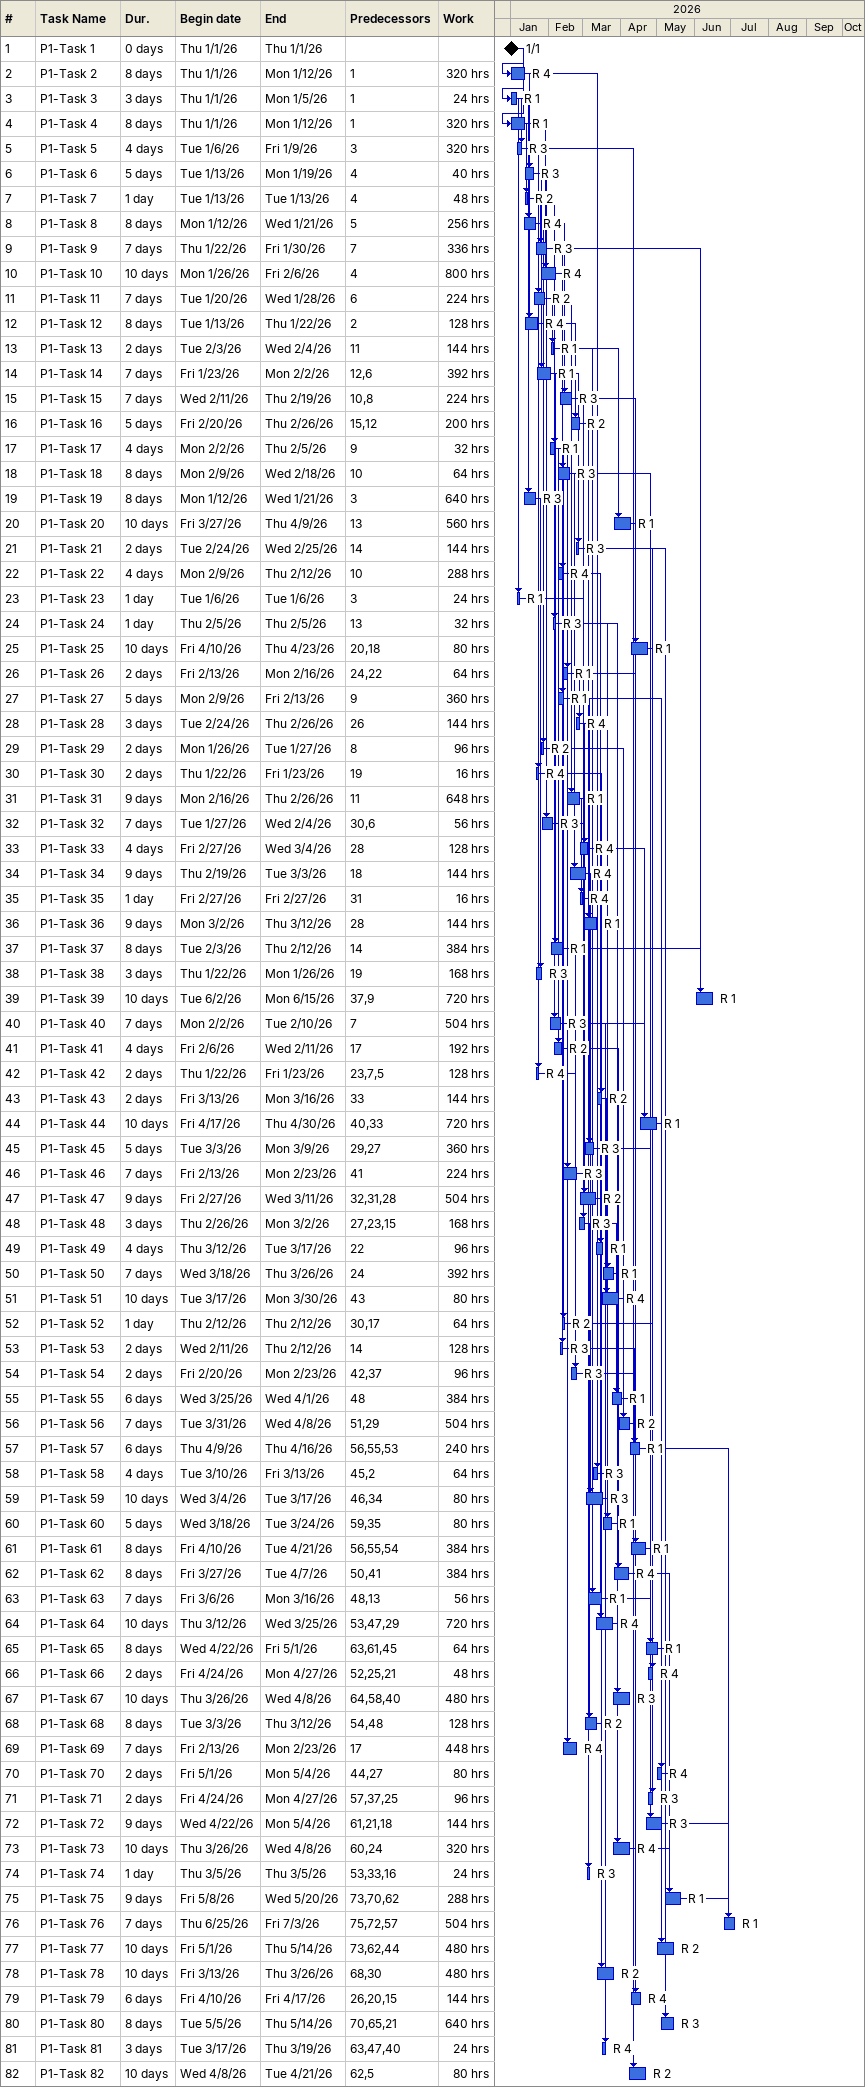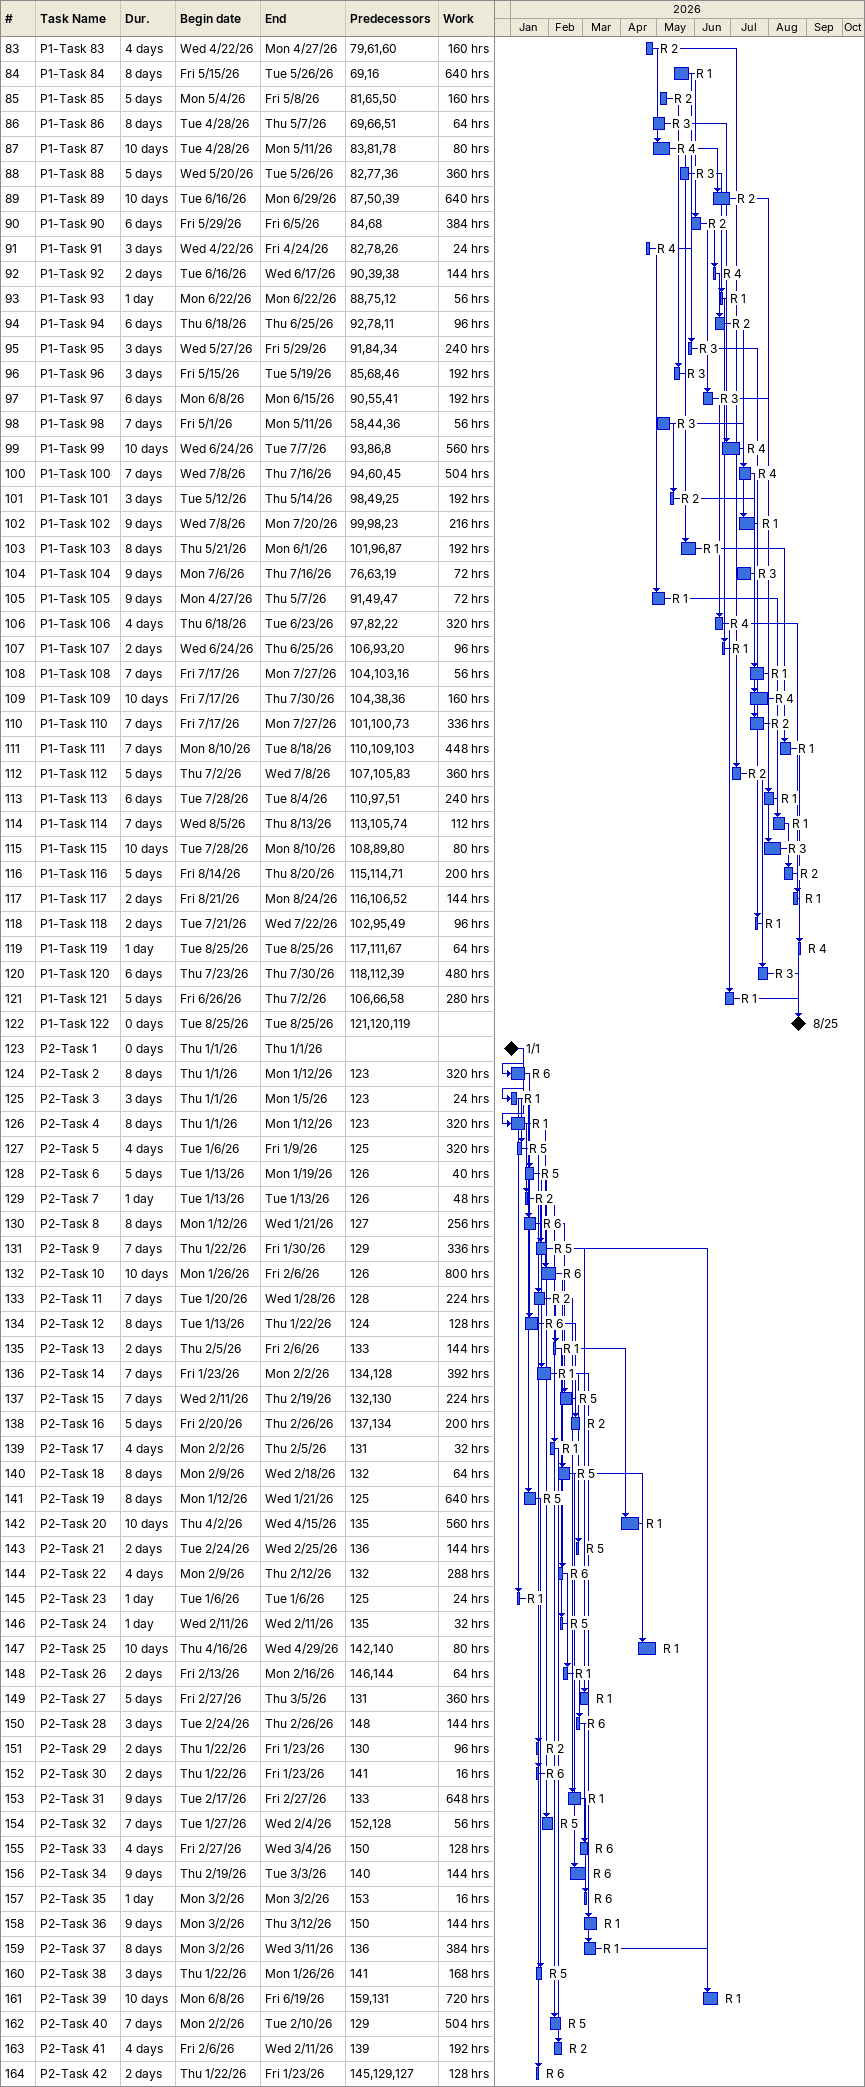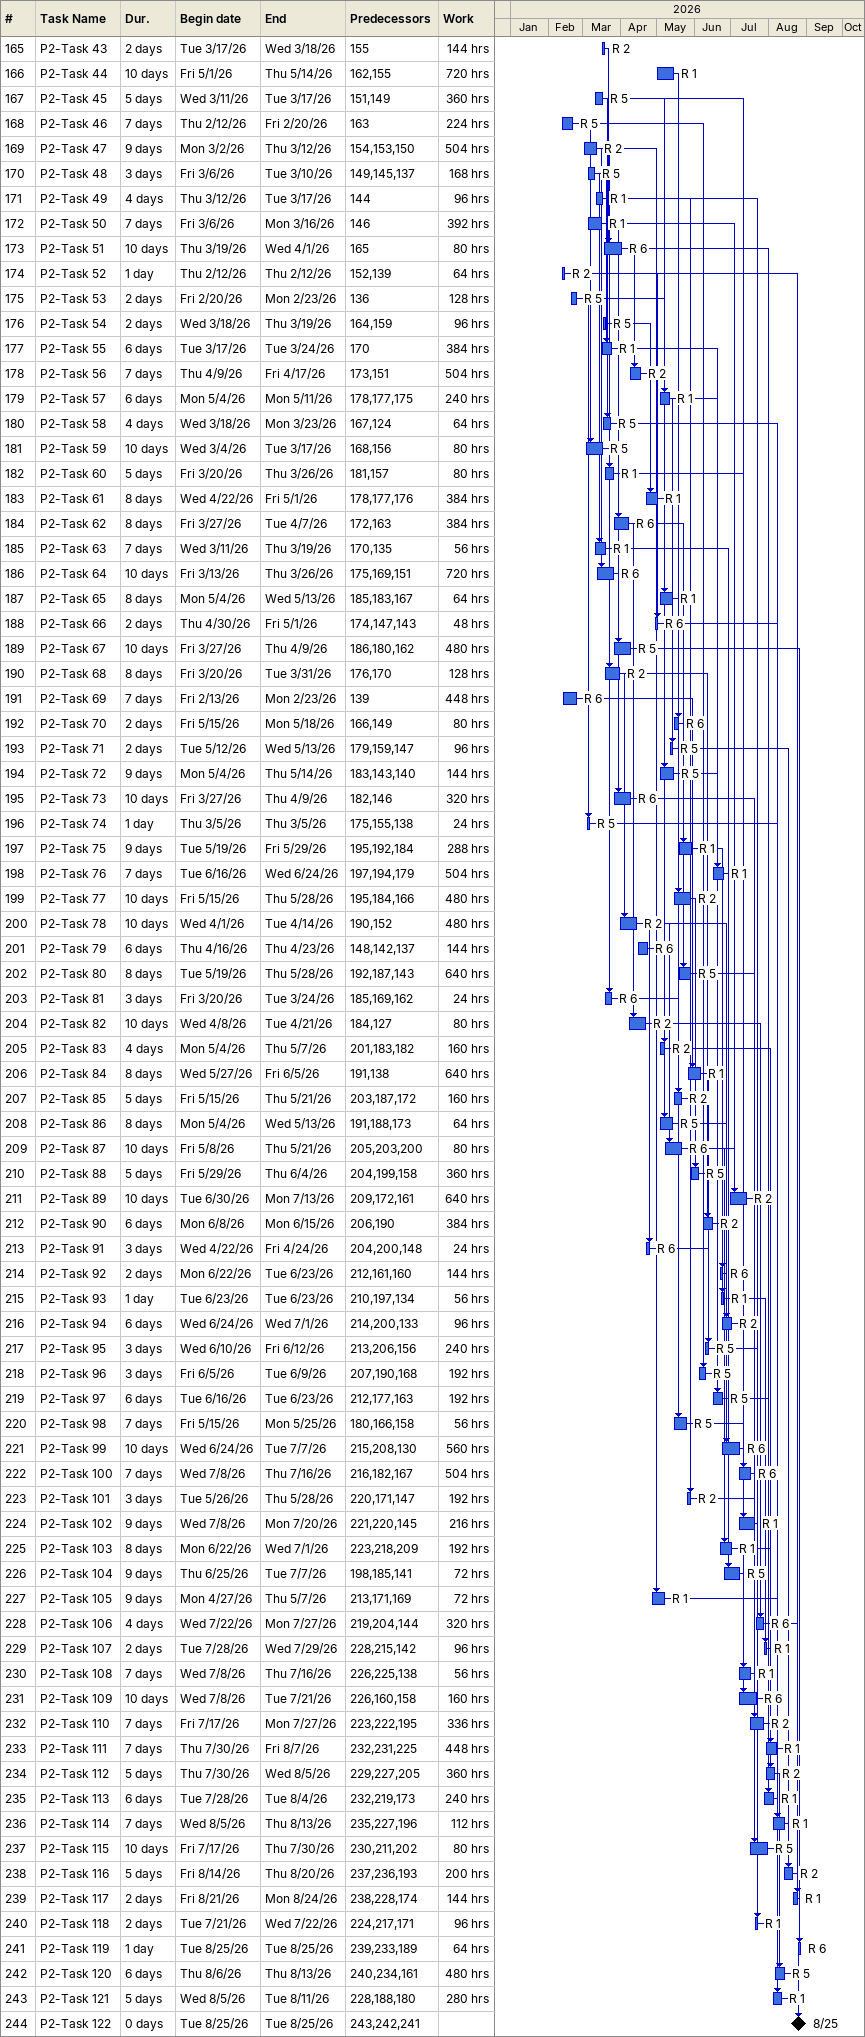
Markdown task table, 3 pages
| ID | Task | Duration | Start | Finish | Predecessors | Resources | Work (h) |
|---|---|---|---|---|---|---|---|
| 1 | P1-Task 1 | 0d | 2026-01-01 | 2026-01-01 |  |  |  |
| 2 | P1-Task 2 | 8d | 2026-01-01 | 2026-01-12 | 1 | R 4 | 320 |
| 3 | P1-Task 3 | 3d | 2026-01-01 | 2026-01-05 | 1 | R 1 | 24 |
| 4 | P1-Task 4 | 8d | 2026-01-01 | 2026-01-12 | 1 | R 1 | 320 |
| 5 | P1-Task 5 | 4d | 2026-01-06 | 2026-01-09 | 3 | R 3 | 320 |
| 6 | P1-Task 6 | 5d | 2026-01-13 | 2026-01-19 | 4 | R 3 | 40 |
| 7 | P1-Task 7 | 1d | 2026-01-13 | 2026-01-13 | 4 | R 2 | 48 |
| 8 | P1-Task 8 | 8d | 2026-01-12 | 2026-01-21 | 5 | R 4 | 256 |
| 9 | P1-Task 9 | 7d | 2026-01-22 | 2026-01-30 | 7 | R 3 | 336 |
| 10 | P1-Task 10 | 10d | 2026-01-26 | 2026-02-06 | 4 | R 4 | 800 |
| 11 | P1-Task 11 | 7d | 2026-01-20 | 2026-01-28 | 6 | R 2 | 224 |
| 12 | P1-Task 12 | 8d | 2026-01-13 | 2026-01-22 | 2 | R 4 | 128 |
| 13 | P1-Task 13 | 2d | 2026-02-03 | 2026-02-04 | 11 | R 1 | 144 |
| 14 | P1-Task 14 | 7d | 2026-01-23 | 2026-02-02 | 12, 6 | R 1 | 392 |
| 15 | P1-Task 15 | 7d | 2026-02-11 | 2026-02-19 | 10, 8 | R 3 | 224 |
| 16 | P1-Task 16 | 5d | 2026-02-20 | 2026-02-26 | 15, 12 | R 2 | 200 |
| 17 | P1-Task 17 | 4d | 2026-02-02 | 2026-02-05 | 9 | R 1 | 32 |
| 18 | P1-Task 18 | 8d | 2026-02-09 | 2026-02-18 | 10 | R 3 | 64 |
| 19 | P1-Task 19 | 8d | 2026-01-12 | 2026-01-21 | 3 | R 3 | 640 |
| 20 | P1-Task 20 | 10d | 2026-03-27 | 2026-04-09 | 13 | R 1 | 560 |
| 21 | P1-Task 21 | 2d | 2026-02-24 | 2026-02-25 | 14 | R 3 | 144 |
| 22 | P1-Task 22 | 4d | 2026-02-09 | 2026-02-12 | 10 | R 4 | 288 |
| 23 | P1-Task 23 | 1d | 2026-01-06 | 2026-01-06 | 3 | R 1 | 24 |
| 24 | P1-Task 24 | 1d | 2026-02-05 | 2026-02-05 | 13 | R 3 | 32 |
| 25 | P1-Task 25 | 10d | 2026-04-10 | 2026-04-23 | 20, 18 | R 1 | 80 |
| 26 | P1-Task 26 | 2d | 2026-02-13 | 2026-02-16 | 24, 22 | R 1 | 64 |
| 27 | P1-Task 27 | 5d | 2026-02-09 | 2026-02-13 | 9 | R 1 | 360 |
| 28 | P1-Task 28 | 3d | 2026-02-24 | 2026-02-26 | 26 | R 4 | 144 |
| 29 | P1-Task 29 | 2d | 2026-01-26 | 2026-01-27 | 8 | R 2 | 96 |
| 30 | P1-Task 30 | 2d | 2026-01-22 | 2026-01-23 | 19 | R 4 | 16 |
| 31 | P1-Task 31 | 9d | 2026-02-16 | 2026-02-26 | 11 | R 1 | 648 |
| 32 | P1-Task 32 | 7d | 2026-01-27 | 2026-02-04 | 30, 6 | R 3 | 56 |
| 33 | P1-Task 33 | 4d | 2026-02-27 | 2026-03-04 | 28 | R 4 | 128 |
| 34 | P1-Task 34 | 9d | 2026-02-19 | 2026-03-03 | 18 | R 4 | 144 |
| 35 | P1-Task 35 | 1d | 2026-02-27 | 2026-02-27 | 31 | R 4 | 16 |
| 36 | P1-Task 36 | 9d | 2026-03-02 | 2026-03-12 | 28 | R 1 | 144 |
| 37 | P1-Task 37 | 8d | 2026-02-03 | 2026-02-12 | 14 | R 1 | 384 |
| 38 | P1-Task 38 | 3d | 2026-01-22 | 2026-01-26 | 19 | R 3 | 168 |
| 39 | P1-Task 39 | 10d | 2026-06-02 | 2026-06-15 | 37, 9 | R 1 | 720 |
| 40 | P1-Task 40 | 7d | 2026-02-02 | 2026-02-10 | 7 | R 3 | 504 |
| 41 | P1-Task 41 | 4d | 2026-02-06 | 2026-02-11 | 17 | R 2 | 192 |
| 42 | P1-Task 42 | 2d | 2026-01-22 | 2026-01-23 | 23, 7, 5 | R 4 | 128 |
| 43 | P1-Task 43 | 2d | 2026-03-13 | 2026-03-16 | 33 | R 2 | 144 |
| 44 | P1-Task 44 | 10d | 2026-04-17 | 2026-04-30 | 40, 33 | R 1 | 720 |
| 45 | P1-Task 45 | 5d | 2026-03-03 | 2026-03-09 | 29, 27 | R 3 | 360 |
| 46 | P1-Task 46 | 7d | 2026-02-13 | 2026-02-23 | 41 | R 3 | 224 |
| 47 | P1-Task 47 | 9d | 2026-02-27 | 2026-03-11 | 32, 31, 28 | R 2 | 504 |
| 48 | P1-Task 48 | 3d | 2026-02-26 | 2026-03-02 | 27, 23, 15 | R 3 | 168 |
| 49 | P1-Task 49 | 4d | 2026-03-12 | 2026-03-17 | 22 | R 1 | 96 |
| 50 | P1-Task 50 | 7d | 2026-03-18 | 2026-03-26 | 24 | R 1 | 392 |
| 51 | P1-Task 51 | 10d | 2026-03-17 | 2026-03-30 | 43 | R 4 | 80 |
| 52 | P1-Task 52 | 1d | 2026-02-12 | 2026-02-12 | 30, 17 | R 2 | 64 |
| 53 | P1-Task 53 | 2d | 2026-02-11 | 2026-02-12 | 14 | R 3 | 128 |
| 54 | P1-Task 54 | 2d | 2026-02-20 | 2026-02-23 | 42, 37 | R 3 | 96 |
| 55 | P1-Task 55 | 6d | 2026-03-25 | 2026-04-01 | 48 | R 1 | 384 |
| 56 | P1-Task 56 | 7d | 2026-03-31 | 2026-04-08 | 51, 29 | R 2 | 504 |
| 57 | P1-Task 57 | 6d | 2026-04-09 | 2026-04-16 | 56, 55, 53 | R 1 | 240 |
| 58 | P1-Task 58 | 4d | 2026-03-10 | 2026-03-13 | 45, 2 | R 3 | 64 |
| 59 | P1-Task 59 | 10d | 2026-03-04 | 2026-03-17 | 46, 34 | R 3 | 80 |
| 60 | P1-Task 60 | 5d | 2026-03-18 | 2026-03-24 | 59, 35 | R 1 | 80 |
| 61 | P1-Task 61 | 8d | 2026-04-10 | 2026-04-21 | 56, 55, 54 | R 1 | 384 |
| 62 | P1-Task 62 | 8d | 2026-03-27 | 2026-04-07 | 50, 41 | R 4 | 384 |
| 63 | P1-Task 63 | 7d | 2026-03-06 | 2026-03-16 | 48, 13 | R 1 | 56 |
| 64 | P1-Task 64 | 10d | 2026-03-12 | 2026-03-25 | 53, 47, 29 | R 4 | 720 |
| 65 | P1-Task 65 | 8d | 2026-04-22 | 2026-05-01 | 63, 61, 45 | R 1 | 64 |
| 66 | P1-Task 66 | 2d | 2026-04-24 | 2026-04-27 | 52, 25, 21 | R 4 | 48 |
| 67 | P1-Task 67 | 10d | 2026-03-26 | 2026-04-08 | 64, 58, 40 | R 3 | 480 |
| 68 | P1-Task 68 | 8d | 2026-03-03 | 2026-03-12 | 54, 48 | R 2 | 128 |
| 69 | P1-Task 69 | 7d | 2026-02-13 | 2026-02-23 | 17 | R 4 | 448 |
| 70 | P1-Task 70 | 2d | 2026-05-01 | 2026-05-04 | 44, 27 | R 4 | 80 |
| 71 | P1-Task 71 | 2d | 2026-04-24 | 2026-04-27 | 57, 37, 25 | R 3 | 96 |
| 72 | P1-Task 72 | 9d | 2026-04-22 | 2026-05-04 | 61, 21, 18 | R 3 | 144 |
| 73 | P1-Task 73 | 10d | 2026-03-26 | 2026-04-08 | 60, 24 | R 4 | 320 |
| 74 | P1-Task 74 | 1d | 2026-03-05 | 2026-03-05 | 53, 33, 16 | R 3 | 24 |
| 75 | P1-Task 75 | 9d | 2026-05-08 | 2026-05-20 | 73, 70, 62 | R 1 | 288 |
| 76 | P1-Task 76 | 7d | 2026-06-25 | 2026-07-03 | 75, 72, 57 | R 1 | 504 |
| 77 | P1-Task 77 | 10d | 2026-05-01 | 2026-05-14 | 73, 62, 44 | R 2 | 480 |
| 78 | P1-Task 78 | 10d | 2026-03-13 | 2026-03-26 | 68, 30 | R 2 | 480 |
| 79 | P1-Task 79 | 6d | 2026-04-10 | 2026-04-17 | 26, 20, 15 | R 4 | 144 |
| 80 | P1-Task 80 | 8d | 2026-05-05 | 2026-05-14 | 70, 65, 21 | R 3 | 640 |
| 81 | P1-Task 81 | 3d | 2026-03-17 | 2026-03-19 | 63, 47, 40 | R 4 | 24 |
| 82 | P1-Task 82 | 10d | 2026-04-08 | 2026-04-21 | 62, 5 | R 2 | 80 |
| 83 | P1-Task 83 | 4d | 2026-04-22 | 2026-04-27 | 79, 61, 60 | R 2 | 160 |
| 84 | P1-Task 84 | 8d | 2026-05-15 | 2026-05-26 | 69, 16 | R 1 | 640 |
| 85 | P1-Task 85 | 5d | 2026-05-04 | 2026-05-08 | 81, 65, 50 | R 2 | 160 |
| 86 | P1-Task 86 | 8d | 2026-04-28 | 2026-05-07 | 69, 66, 51 | R 3 | 64 |
| 87 | P1-Task 87 | 10d | 2026-04-28 | 2026-05-11 | 83, 81, 78 | R 4 | 80 |
| 88 | P1-Task 88 | 5d | 2026-05-20 | 2026-05-26 | 82, 77, 36 | R 3 | 360 |
| 89 | P1-Task 89 | 10d | 2026-06-16 | 2026-06-29 | 87, 50, 39 | R 2 | 640 |
| 90 | P1-Task 90 | 6d | 2026-05-29 | 2026-06-05 | 84, 68 | R 2 | 384 |
| 91 | P1-Task 91 | 3d | 2026-04-22 | 2026-04-24 | 82, 78, 26 | R 4 | 24 |
| 92 | P1-Task 92 | 2d | 2026-06-16 | 2026-06-17 | 90, 39, 38 | R 4 | 144 |
| 93 | P1-Task 93 | 1d | 2026-06-22 | 2026-06-22 | 88, 75, 12 | R 1 | 56 |
| 94 | P1-Task 94 | 6d | 2026-06-18 | 2026-06-25 | 92, 78, 11 | R 2 | 96 |
| 95 | P1-Task 95 | 3d | 2026-05-27 | 2026-05-29 | 91, 84, 34 | R 3 | 240 |
| 96 | P1-Task 96 | 3d | 2026-05-15 | 2026-05-19 | 85, 68, 46 | R 3 | 192 |
| 97 | P1-Task 97 | 6d | 2026-06-08 | 2026-06-15 | 90, 55, 41 | R 3 | 192 |
| 98 | P1-Task 98 | 7d | 2026-05-01 | 2026-05-11 | 58, 44, 36 | R 3 | 56 |
| 99 | P1-Task 99 | 10d | 2026-06-24 | 2026-07-07 | 93, 86, 8 | R 4 | 560 |
| 100 | P1-Task 100 | 7d | 2026-07-08 | 2026-07-16 | 94, 60, 45 | R 4 | 504 |
| 101 | P1-Task 101 | 3d | 2026-05-12 | 2026-05-14 | 98, 49, 25 | R 2 | 192 |
| 102 | P1-Task 102 | 9d | 2026-07-08 | 2026-07-20 | 99, 98, 23 | R 1 | 216 |
| 103 | P1-Task 103 | 8d | 2026-05-21 | 2026-06-01 | 101, 96, 87 | R 1 | 192 |
| 104 | P1-Task 104 | 9d | 2026-07-06 | 2026-07-16 | 76, 63, 19 | R 3 | 72 |
| 105 | P1-Task 105 | 9d | 2026-04-27 | 2026-05-07 | 91, 49, 47 | R 1 | 72 |
| 106 | P1-Task 106 | 4d | 2026-06-18 | 2026-06-23 | 97, 82, 22 | R 4 | 320 |
| 107 | P1-Task 107 | 2d | 2026-06-24 | 2026-06-25 | 106, 93, 20 | R 1 | 96 |
| 108 | P1-Task 108 | 7d | 2026-07-17 | 2026-07-27 | 104, 103, 16 | R 1 | 56 |
| 109 | P1-Task 109 | 10d | 2026-07-17 | 2026-07-30 | 104, 38, 36 | R 4 | 160 |
| 110 | P1-Task 110 | 7d | 2026-07-17 | 2026-07-27 | 101, 100, 73 | R 2 | 336 |
| 111 | P1-Task 111 | 7d | 2026-08-10 | 2026-08-18 | 110, 109, 103 | R 1 | 448 |
| 112 | P1-Task 112 | 5d | 2026-07-02 | 2026-07-08 | 107, 105, 83 | R 2 | 360 |
| 113 | P1-Task 113 | 6d | 2026-07-28 | 2026-08-04 | 110, 97, 51 | R 1 | 240 |
| 114 | P1-Task 114 | 7d | 2026-08-05 | 2026-08-13 | 113, 105, 74 | R 1 | 112 |
| 115 | P1-Task 115 | 10d | 2026-07-28 | 2026-08-10 | 108, 89, 80 | R 3 | 80 |
| 116 | P1-Task 116 | 5d | 2026-08-14 | 2026-08-20 | 115, 114, 71 | R 2 | 200 |
| 117 | P1-Task 117 | 2d | 2026-08-21 | 2026-08-24 | 116, 106, 52 | R 1 | 144 |
| 118 | P1-Task 118 | 2d | 2026-07-21 | 2026-07-22 | 102, 95, 49 | R 1 | 96 |
| 119 | P1-Task 119 | 1d | 2026-08-25 | 2026-08-25 | 117, 111, 67 | R 4 | 64 |
| 120 | P1-Task 120 | 6d | 2026-07-23 | 2026-07-30 | 118, 112, 39 | R 3 | 480 |
| 121 | P1-Task 121 | 5d | 2026-06-26 | 2026-07-02 | 106, 66, 58 | R 1 | 280 |
| 122 | P1-Task 122 | 0d | 2026-08-25 | 2026-08-25 | 121, 120, 119 |  |  |
| 123 | P2-Task 1 | 0d | 2026-01-01 | 2026-01-01 |  |  |  |
| 124 | P2-Task 2 | 8d | 2026-01-01 | 2026-01-12 | 123 | R 6 | 320 |
| 125 | P2-Task 3 | 3d | 2026-01-01 | 2026-01-05 | 123 | R 1 | 24 |
| 126 | P2-Task 4 | 8d | 2026-01-01 | 2026-01-12 | 123 | R 1 | 320 |
| 127 | P2-Task 5 | 4d | 2026-01-06 | 2026-01-09 | 125 | R 5 | 320 |
| 128 | P2-Task 6 | 5d | 2026-01-13 | 2026-01-19 | 126 | R 5 | 40 |
| 129 | P2-Task 7 | 1d | 2026-01-13 | 2026-01-13 | 126 | R 2 | 48 |
| 130 | P2-Task 8 | 8d | 2026-01-12 | 2026-01-21 | 127 | R 6 | 256 |
| 131 | P2-Task 9 | 7d | 2026-01-22 | 2026-01-30 | 129 | R 5 | 336 |
| 132 | P2-Task 10 | 10d | 2026-01-26 | 2026-02-06 | 126 | R 6 | 800 |
| 133 | P2-Task 11 | 7d | 2026-01-20 | 2026-01-28 | 128 | R 2 | 224 |
| 134 | P2-Task 12 | 8d | 2026-01-13 | 2026-01-22 | 124 | R 6 | 128 |
| 135 | P2-Task 13 | 2d | 2026-02-05 | 2026-02-06 | 133 | R 1 | 144 |
| 136 | P2-Task 14 | 7d | 2026-01-23 | 2026-02-02 | 134, 128 | R 1 | 392 |
| 137 | P2-Task 15 | 7d | 2026-02-11 | 2026-02-19 | 132, 130 | R 5 | 224 |
| 138 | P2-Task 16 | 5d | 2026-02-20 | 2026-02-26 | 137, 134 | R 2 | 200 |
| 139 | P2-Task 17 | 4d | 2026-02-02 | 2026-02-05 | 131 | R 1 | 32 |
| 140 | P2-Task 18 | 8d | 2026-02-09 | 2026-02-18 | 132 | R 5 | 64 |
| 141 | P2-Task 19 | 8d | 2026-01-12 | 2026-01-21 | 125 | R 5 | 640 |
| 142 | P2-Task 20 | 10d | 2026-04-02 | 2026-04-15 | 135 | R 1 | 560 |
| 143 | P2-Task 21 | 2d | 2026-02-24 | 2026-02-25 | 136 | R 5 | 144 |
| 144 | P2-Task 22 | 4d | 2026-02-09 | 2026-02-12 | 132 | R 6 | 288 |
| 145 | P2-Task 23 | 1d | 2026-01-06 | 2026-01-06 | 125 | R 1 | 24 |
| 146 | P2-Task 24 | 1d | 2026-02-11 | 2026-02-11 | 135 | R 5 | 32 |
| 147 | P2-Task 25 | 10d | 2026-04-16 | 2026-04-29 | 142, 140 | R 1 | 80 |
| 148 | P2-Task 26 | 2d | 2026-02-13 | 2026-02-16 | 146, 144 | R 1 | 64 |
| 149 | P2-Task 27 | 5d | 2026-02-27 | 2026-03-05 | 131 | R 1 | 360 |
| 150 | P2-Task 28 | 3d | 2026-02-24 | 2026-02-26 | 148 | R 6 | 144 |
| 151 | P2-Task 29 | 2d | 2026-01-22 | 2026-01-23 | 130 | R 2 | 96 |
| 152 | P2-Task 30 | 2d | 2026-01-22 | 2026-01-23 | 141 | R 6 | 16 |
| 153 | P2-Task 31 | 9d | 2026-02-17 | 2026-02-27 | 133 | R 1 | 648 |
| 154 | P2-Task 32 | 7d | 2026-01-27 | 2026-02-04 | 152, 128 | R 5 | 56 |
| 155 | P2-Task 33 | 4d | 2026-02-27 | 2026-03-04 | 150 | R 6 | 128 |
| 156 | P2-Task 34 | 9d | 2026-02-19 | 2026-03-03 | 140 | R 6 | 144 |
| 157 | P2-Task 35 | 1d | 2026-03-02 | 2026-03-02 | 153 | R 6 | 16 |
| 158 | P2-Task 36 | 9d | 2026-03-02 | 2026-03-12 | 150 | R 1 | 144 |
| 159 | P2-Task 37 | 8d | 2026-03-02 | 2026-03-11 | 136 | R 1 | 384 |
| 160 | P2-Task 38 | 3d | 2026-01-22 | 2026-01-26 | 141 | R 5 | 168 |
| 161 | P2-Task 39 | 10d | 2026-06-08 | 2026-06-19 | 159, 131 | R 1 | 720 |
| 162 | P2-Task 40 | 7d | 2026-02-02 | 2026-02-10 | 129 | R 5 | 504 |
| 163 | P2-Task 41 | 4d | 2026-02-06 | 2026-02-11 | 139 | R 2 | 192 |
| 164 | P2-Task 42 | 2d | 2026-01-22 | 2026-01-23 | 145, 129, 127 | R 6 | 128 |
| 165 | P2-Task 43 | 2d | 2026-03-17 | 2026-03-18 | 155 | R 2 | 144 |
| 166 | P2-Task 44 | 10d | 2026-05-01 | 2026-05-14 | 162, 155 | R 1 | 720 |
| 167 | P2-Task 45 | 5d | 2026-03-11 | 2026-03-17 | 151, 149 | R 5 | 360 |
| 168 | P2-Task 46 | 7d | 2026-02-12 | 2026-02-20 | 163 | R 5 | 224 |
| 169 | P2-Task 47 | 9d | 2026-03-02 | 2026-03-12 | 154, 153, 150 | R 2 | 504 |
| 170 | P2-Task 48 | 3d | 2026-03-06 | 2026-03-10 | 149, 145, 137 | R 5 | 168 |
| 171 | P2-Task 49 | 4d | 2026-03-12 | 2026-03-17 | 144 | R 1 | 96 |
| 172 | P2-Task 50 | 7d | 2026-03-06 | 2026-03-16 | 146 | R 1 | 392 |
| 173 | P2-Task 51 | 10d | 2026-03-19 | 2026-04-01 | 165 | R 6 | 80 |
| 174 | P2-Task 52 | 1d | 2026-02-12 | 2026-02-12 | 152, 139 | R 2 | 64 |
| 175 | P2-Task 53 | 2d | 2026-02-20 | 2026-02-23 | 136 | R 5 | 128 |
| 176 | P2-Task 54 | 2d | 2026-03-18 | 2026-03-19 | 164, 159 | R 5 | 96 |
| 177 | P2-Task 55 | 6d | 2026-03-17 | 2026-03-24 | 170 | R 1 | 384 |
| 178 | P2-Task 56 | 7d | 2026-04-09 | 2026-04-17 | 173, 151 | R 2 | 504 |
| 179 | P2-Task 57 | 6d | 2026-05-04 | 2026-05-11 | 178, 177, 175 | R 1 | 240 |
| 180 | P2-Task 58 | 4d | 2026-03-18 | 2026-03-23 | 167, 124 | R 5 | 64 |
| 181 | P2-Task 59 | 10d | 2026-03-04 | 2026-03-17 | 168, 156 | R 5 | 80 |
| 182 | P2-Task 60 | 5d | 2026-03-20 | 2026-03-26 | 181, 157 | R 1 | 80 |
| 183 | P2-Task 61 | 8d | 2026-04-22 | 2026-05-01 | 178, 177, 176 | R 1 | 384 |
| 184 | P2-Task 62 | 8d | 2026-03-27 | 2026-04-07 | 172, 163 | R 6 | 384 |
| 185 | P2-Task 63 | 7d | 2026-03-11 | 2026-03-19 | 170, 135 | R 1 | 56 |
| 186 | P2-Task 64 | 10d | 2026-03-13 | 2026-03-26 | 175, 169, 151 | R 6 | 720 |
| 187 | P2-Task 65 | 8d | 2026-05-04 | 2026-05-13 | 185, 183, 167 | R 1 | 64 |
| 188 | P2-Task 66 | 2d | 2026-04-30 | 2026-05-01 | 174, 147, 143 | R 6 | 48 |
| 189 | P2-Task 67 | 10d | 2026-03-27 | 2026-04-09 | 186, 180, 162 | R 5 | 480 |
| 190 | P2-Task 68 | 8d | 2026-03-20 | 2026-03-31 | 176, 170 | R 2 | 128 |
| 191 | P2-Task 69 | 7d | 2026-02-13 | 2026-02-23 | 139 | R 6 | 448 |
| 192 | P2-Task 70 | 2d | 2026-05-15 | 2026-05-18 | 166, 149 | R 6 | 80 |
| 193 | P2-Task 71 | 2d | 2026-05-12 | 2026-05-13 | 179, 159, 147 | R 5 | 96 |
| 194 | P2-Task 72 | 9d | 2026-05-04 | 2026-05-14 | 183, 143, 140 | R 5 | 144 |
| 195 | P2-Task 73 | 10d | 2026-03-27 | 2026-04-09 | 182, 146 | R 6 | 320 |
| 196 | P2-Task 74 | 1d | 2026-03-05 | 2026-03-05 | 175, 155, 138 | R 5 | 24 |
| 197 | P2-Task 75 | 9d | 2026-05-19 | 2026-05-29 | 195, 192, 184 | R 1 | 288 |
| 198 | P2-Task 76 | 7d | 2026-06-16 | 2026-06-24 | 197, 194, 179 | R 1 | 504 |
| 199 | P2-Task 77 | 10d | 2026-05-15 | 2026-05-28 | 195, 184, 166 | R 2 | 480 |
| 200 | P2-Task 78 | 10d | 2026-04-01 | 2026-04-14 | 190, 152 | R 2 | 480 |
| 201 | P2-Task 79 | 6d | 2026-04-16 | 2026-04-23 | 148, 142, 137 | R 6 | 144 |
| 202 | P2-Task 80 | 8d | 2026-05-19 | 2026-05-28 | 192, 187, 143 | R 5 | 640 |
| 203 | P2-Task 81 | 3d | 2026-03-20 | 2026-03-24 | 185, 169, 162 | R 6 | 24 |
| 204 | P2-Task 82 | 10d | 2026-04-08 | 2026-04-21 | 184, 127 | R 2 | 80 |
| 205 | P2-Task 83 | 4d | 2026-05-04 | 2026-05-07 | 201, 183, 182 | R 2 | 160 |
| 206 | P2-Task 84 | 8d | 2026-05-27 | 2026-06-05 | 191, 138 | R 1 | 640 |
| 207 | P2-Task 85 | 5d | 2026-05-15 | 2026-05-21 | 203, 187, 172 | R 2 | 160 |
| 208 | P2-Task 86 | 8d | 2026-05-04 | 2026-05-13 | 191, 188, 173 | R 5 | 64 |
| 209 | P2-Task 87 | 10d | 2026-05-08 | 2026-05-21 | 205, 203, 200 | R 6 | 80 |
| 210 | P2-Task 88 | 5d | 2026-05-29 | 2026-06-04 | 204, 199, 158 | R 5 | 360 |
| 211 | P2-Task 89 | 10d | 2026-06-30 | 2026-07-13 | 209, 172, 161 | R 2 | 640 |
| 212 | P2-Task 90 | 6d | 2026-06-08 | 2026-06-15 | 206, 190 | R 2 | 384 |
| 213 | P2-Task 91 | 3d | 2026-04-22 | 2026-04-24 | 204, 200, 148 | R 6 | 24 |
| 214 | P2-Task 92 | 2d | 2026-06-22 | 2026-06-23 | 212, 161, 160 | R 6 | 144 |
| 215 | P2-Task 93 | 1d | 2026-06-23 | 2026-06-23 | 210, 197, 134 | R 1 | 56 |
| 216 | P2-Task 94 | 6d | 2026-06-24 | 2026-07-01 | 214, 200, 133 | R 2 | 96 |
| 217 | P2-Task 95 | 3d | 2026-06-10 | 2026-06-12 | 213, 206, 156 | R 5 | 240 |
| 218 | P2-Task 96 | 3d | 2026-06-05 | 2026-06-09 | 207, 190, 168 | R 5 | 192 |
| 219 | P2-Task 97 | 6d | 2026-06-16 | 2026-06-23 | 212, 177, 163 | R 5 | 192 |
| 220 | P2-Task 98 | 7d | 2026-05-15 | 2026-05-25 | 180, 166, 158 | R 5 | 56 |
| 221 | P2-Task 99 | 10d | 2026-06-24 | 2026-07-07 | 215, 208, 130 | R 6 | 560 |
| 222 | P2-Task 100 | 7d | 2026-07-08 | 2026-07-16 | 216, 182, 167 | R 6 | 504 |
| 223 | P2-Task 101 | 3d | 2026-05-26 | 2026-05-28 | 220, 171, 147 | R 2 | 192 |
| 224 | P2-Task 102 | 9d | 2026-07-08 | 2026-07-20 | 221, 220, 145 | R 1 | 216 |
| 225 | P2-Task 103 | 8d | 2026-06-22 | 2026-07-01 | 223, 218, 209 | R 1 | 192 |
| 226 | P2-Task 104 | 9d | 2026-06-25 | 2026-07-07 | 198, 185, 141 | R 5 | 72 |
| 227 | P2-Task 105 | 9d | 2026-04-27 | 2026-05-07 | 213, 171, 169 | R 1 | 72 |
| 228 | P2-Task 106 | 4d | 2026-07-22 | 2026-07-27 | 219, 204, 144 | R 6 | 320 |
| 229 | P2-Task 107 | 2d | 2026-07-28 | 2026-07-29 | 228, 215, 142 | R 1 | 96 |
| 230 | P2-Task 108 | 7d | 2026-07-08 | 2026-07-16 | 226, 225, 138 | R 1 | 56 |
| 231 | P2-Task 109 | 10d | 2026-07-08 | 2026-07-21 | 226, 160, 158 | R 6 | 160 |
| 232 | P2-Task 110 | 7d | 2026-07-17 | 2026-07-27 | 223, 222, 195 | R 2 | 336 |
| 233 | P2-Task 111 | 7d | 2026-07-30 | 2026-08-07 | 232, 231, 225 | R 1 | 448 |
| 234 | P2-Task 112 | 5d | 2026-07-30 | 2026-08-05 | 229, 227, 205 | R 2 | 360 |
| 235 | P2-Task 113 | 6d | 2026-07-28 | 2026-08-04 | 232, 219, 173 | R 1 | 240 |
| 236 | P2-Task 114 | 7d | 2026-08-05 | 2026-08-13 | 235, 227, 196 | R 1 | 112 |
| 237 | P2-Task 115 | 10d | 2026-07-17 | 2026-07-30 | 230, 211, 202 | R 5 | 80 |
| 238 | P2-Task 116 | 5d | 2026-08-14 | 2026-08-20 | 237, 236, 193 | R 2 | 200 |
| 239 | P2-Task 117 | 2d | 2026-08-21 | 2026-08-24 | 238, 228, 174 | R 1 | 144 |
| 240 | P2-Task 118 | 2d | 2026-07-21 | 2026-07-22 | 224, 217, 171 | R 1 | 96 |
| 241 | P2-Task 119 | 1d | 2026-08-25 | 2026-08-25 | 239, 233, 189 | R 6 | 64 |
| 242 | P2-Task 120 | 6d | 2026-08-06 | 2026-08-13 | 240, 234, 161 | R 5 | 480 |
| 243 | P2-Task 121 | 5d | 2026-08-05 | 2026-08-11 | 228, 188, 180 | R 1 | 280 |
| 244 | P2-Task 122 | 0d | 2026-08-25 | 2026-08-25 | 243, 242, 241 |  |  |
